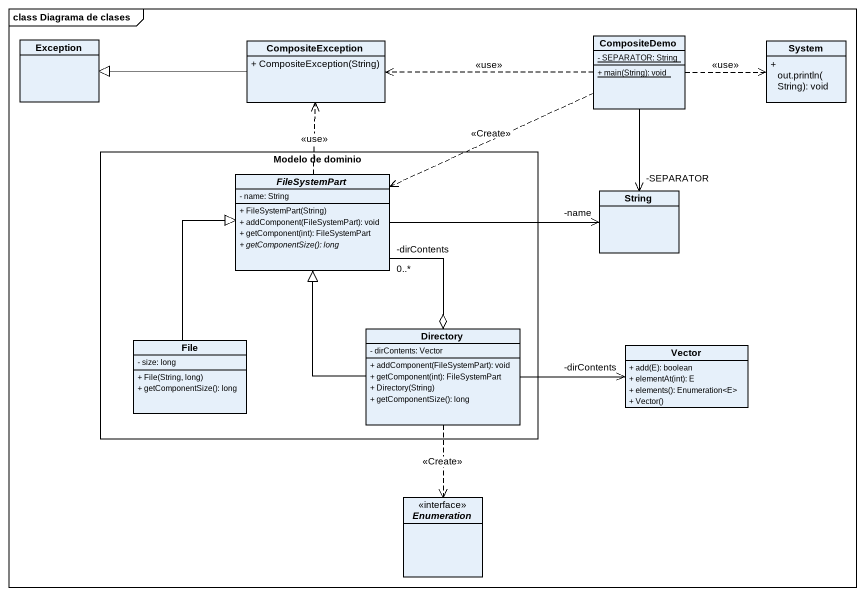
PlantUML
@startuml
mainframe class Diagrama de clases
hide circle
hide empty members
skinparam classAttributeIconSize 0
class "Exception" as Exception_
class CompositeException {
  + CompositeException(String)
}
class CompositeDemo {
  {static} - SEPARATOR: String
  {static} + main(String): void
}
class System {
  + out.println(String): void
}
rectangle "Modelo de dominio" as Modelo_de_dominio {
  abstract class FileSystemPart {
    - name: String
    + FileSystemPart(String)
    + addComponent(FileSystemPart): void
    + getComponent(int): FileSystemPart
    {abstract} + getComponentSize(): long
  }
  class Directory {
    - dirContents: Vector
    + addComponent(FileSystemPart): void
    + getComponent(int): FileSystemPart
    + Directory(String)
    + getComponentSize(): long
  }
  class "File" as File_ {
    - size: long
    + File(String, long)
    + getComponentSize(): long
  }
}
class String
class Vector {
  + add(E): boolean
  + elementAt(int): E
  + elements(): Enumeration<E>
  + Vector()
}
interface Enumeration
CompositeException -left-|> Exception_
CompositeDemo .left.> CompositeException : <<use>>
CompositeDemo .right.> System : <<use>>
CompositeDemo .left.> FileSystemPart : <<Create>>
CompositeDemo --> "-SEPARATOR" String
FileSystemPart .up.> CompositeException : <<use>>
FileSystemPart -right-> "-name" String
FileSystemPart "-dirContents\n0..*" --o Directory
Directory -up-|> FileSystemPart
Directory -right-> "-dirContents" Vector
Directory ..> Enumeration : <<Create>>
File_ -up-|> FileSystemPart
@enduml
